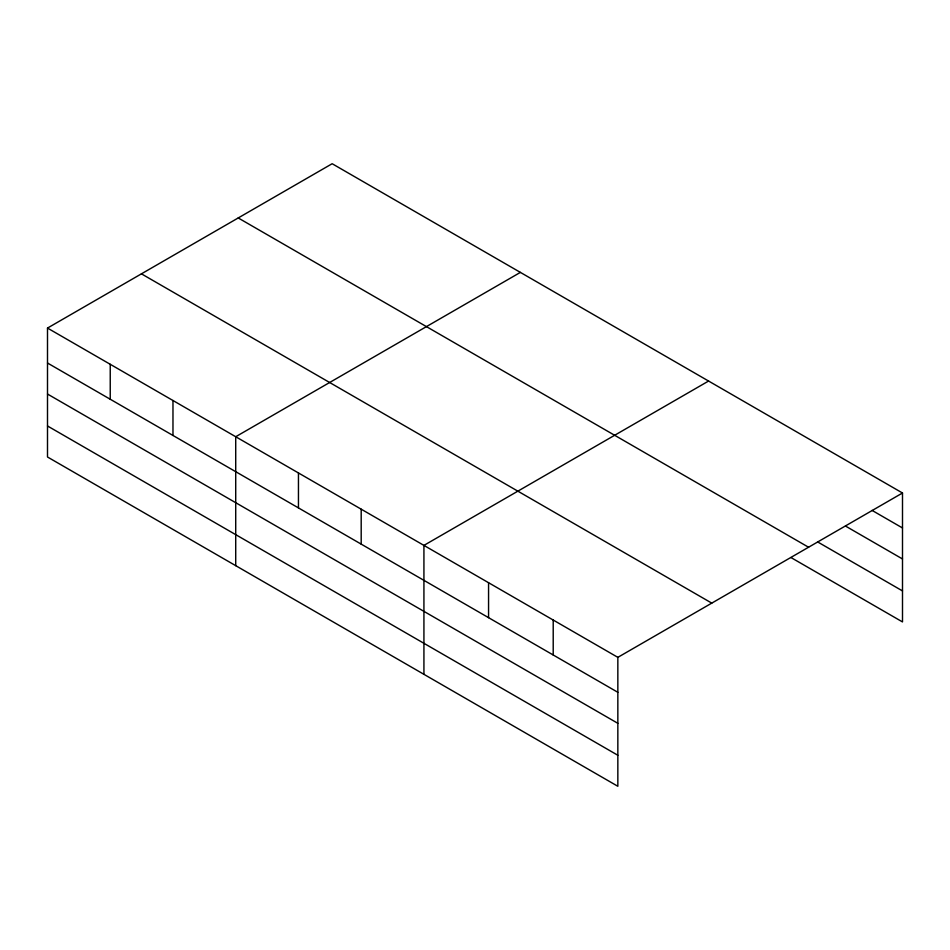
<?xml version="1.0" encoding="UTF-8"?>
<svg xmlns="http://www.w3.org/2000/svg" width="950" height="950" viewBox="0 0 950 950"><rect width="100%" height="100%" fill="white"/><g stroke="black" fill="none" stroke-linecap="round" stroke-linejoin="round"><path stroke-width="1.43" d="M617.844 723.318L617.844 657.352L47.5 328.071L47.5 456.997L617.844 786.279L617.844 723.318L47.5 394.036M790.97 557.543L902.5 621.929L902.5 493.003L332.156 163.721L47.5 328.071M520.374 272.389L235.719 436.727L235.719 565.654M708.581 381.045L423.926 545.395L423.926 674.322M617.844 657.352L902.5 493.003M872.076 510.399L902.5 527.962M845.464 526.039L902.5 558.968M817.582 541.892L902.5 590.924M238.224 217.954L808.569 547.236M141.431 273.837L711.776 603.119M47.5 363.019L617.844 692.301M47.5 425.98L617.844 755.262M553.209 620.029L553.209 654.989M488.561 582.718L488.561 617.666M361.19 509.176L361.19 544.124M298.454 472.957L298.454 507.906M172.971 400.508L172.971 435.468M110.236 364.289L110.236 399.238"/></g></svg>
